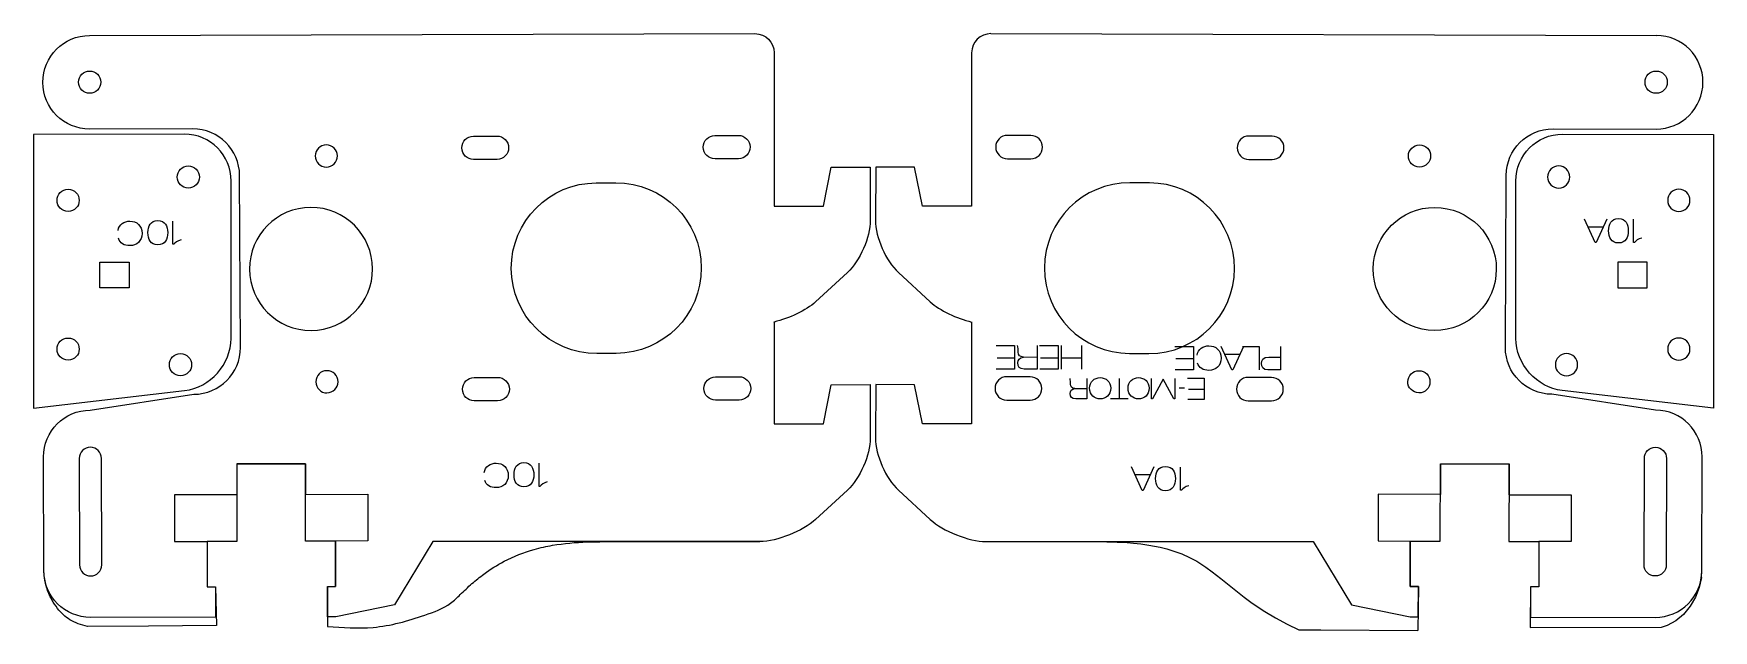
# Model space of a CAD drawing. Extents: x -1354 to 0, y -305 to 752.
# Drawn here: x -831.3 to -615.6, y 215.2 to 291.9 of the extents above; entities that cross this region are included whole.
import ezdxf

# ---------------------------------------------------------------- set-up
doc = ezdxf.new("R2010")
doc.units = 0
doc.layers.get('0').update_dxf_attribs({"true_color": 0xffffff})
for name, color, linetype, true_color in [('CHANGED_PARTS', 3, 'Continuous', 0x00ff00), ('CUTS', 1, 'Continuous', 0xff0000), ('ORIGIONAL_PARTS_THAT_WERE_', 6, 'Continuous', 0xff00ff), ('TEXT', 5, 'Continuous', 0x0000ff)]:
    doc.layers.add(name, color=color, linetype=linetype, true_color=true_color)

msp = doc.modelspace()

# ---------------------------------------------------------------- linework, layer by layer
for p, q in [((-824.15, 291.64), (-738.71, 291.87)), ((-708.41, 291.87), (-622.96, 291.64))]:
    msp.add_line(p, q)
at = {"layer": 'CHANGED_PARTS', "color": 3, "true_color": 0x00ff00}
for p, q in [((-805.23, 236.61), (-796.43, 236.64)), ((-805.23, 236.61), (-805.23, 232.66)), ((-796.43, 236.64), (-796.43, 232.7)), ((-650.68, 236.63), (-650.69, 232.69)), ((-650.68, 236.63), (-641.89, 236.61)), ((-641.89, 236.61), (-641.89, 232.66)), ((-805.23, 232.66), (-813.23, 232.64)), ((-813.23, 232.64), (-813.22, 226.64)), ((-796.43, 232.7), (-788.43, 232.72)), ((-788.43, 232.72), (-788.42, 226.72)), ((-658.69, 232.72), (-658.7, 226.72)), ((-650.69, 232.69), (-658.69, 232.72)), ((-641.89, 232.66), (-633.89, 232.63)), ((-633.89, 232.63), (-633.9, 226.64)), ((-813.22, 226.64), (-809.04, 226.65)), ((-809.04, 226.65), (-809.04, 220.81)), ((-788.42, 226.72), (-792.56, 226.7)), ((-792.56, 226.7), (-792.56, 220.85)), ((-758.6, 226.61), (-738.06, 226.63)), ((-709.05, 226.63), (-693.54, 226.62)), ((-693.54, 226.62), (-690.9, 226.5)), ((-690.9, 226.5), (-690.09, 226.43)), ((-658.7, 226.72), (-654.56, 226.7)), ((-654.56, 226.7), (-654.56, 220.86)), ((-633.9, 226.64), (-638.07, 226.65)), ((-638.07, 226.65), (-638.07, 220.81)), ((-690.09, 226.43), (-689.16, 226.34)), ((-689.16, 226.34), (-688.11, 226.19)), ((-688.11, 226.19), (-686.69, 225.91)), ((-686.69, 225.91), (-685.82, 225.7)), ((-685.82, 225.7), (-683.89, 225.06)), ((-683.89, 225.06), (-682.89, 224.6)), ((-682.89, 224.6), (-681.95, 224.1)), ((-681.95, 224.1), (-680.8, 223.35)), ((-680.8, 223.35), (-679.98, 222.75)), ((-679.98, 222.75), (-678.89, 221.89)), ((-617.17, 222.04), (-617.11, 222.88)), ((-809.04, 220.81), (-807.99, 220.81)), ((-807.99, 220.81), (-807.86, 215.85)), ((-793.59, 220.83), (-793.61, 215.73)), ((-792.56, 220.85), (-793.59, 220.83)), ((-678.89, 221.89), (-675.89, 219.49)), ((-654.56, 220.86), (-653.52, 220.85)), ((-653.52, 220.85), (-653.57, 215.23)), ((-639.12, 220.81), (-639.17, 215.59)), ((-638.07, 220.81), (-639.12, 220.81)), ((-617.45, 220.76), (-617.95, 219.5)), ((-617.17, 222.04), (-617.45, 220.76)), ((-675.89, 219.49), (-674.84, 218.72)), ((-674.84, 218.72), (-673.25, 217.66)), ((-618.63, 218.33), (-619.48, 217.29)), ((-617.95, 219.5), (-618.63, 218.33)), ((-816.56, 215.78), (-824.4, 215.74)), ((-807.86, 215.85), (-816.56, 215.78)), ((-673.25, 217.66), (-671.88, 216.85)), ((-671.88, 216.85), (-670.37, 216.03)), ((-670.37, 216.03), (-668.88, 215.3)), ((-621.56, 215.85), (-622.35, 215.62)), ((-620.46, 216.45), (-621.56, 215.85)), ((-619.48, 217.29), (-620.46, 216.45)), ((-668.88, 215.3), (-666.06, 215.29)), ((-666.06, 215.29), (-653.57, 215.23)), ((-622.35, 215.62), (-639.15, 215.58))]:
    msp.add_line(p, q, dxfattribs=at)
at = {"layer": 'CHANGED_PARTS'}
msp.add_line((-829.99, 222.45), (-830.01, 222.88), dxfattribs=at)
at = {"layer": 'CHANGED_PARTS', "color": 3, "true_color": 0x00ff00}
for points, knots in [([(-793.61, 215.73), (-791.64, 215.59), (-787.38, 215.28), (-782.1, 216.78), (-778.23, 218.22), (-776.44, 219.92), (-775.09, 221.24), (-773.23, 222.72), (-770.63, 224.37), (-767.61, 225.55), (-764.02, 226.34), (-761.18, 226.59), (-759.14, 226.61), (-758.6, 226.61)], [0, 0, 0, 0, 5.875427, 12.707763, 16.361945, 17.995967, 20.0759, 22.036762, 25.11717, 29.265572, 31.675807, 36.152851, 37.779355, 37.779355, 37.779355, 37.779355]), ([(-824.4, 215.74), (-825.2, 215.95), (-826.7, 216.36), (-828.12, 217.82), (-829.08, 219.26), (-829.74, 220.74), (-829.91, 221.89), (-829.99, 222.45)], [0, 0, 0, 0, 2.433095, 4.57217, 5.897493, 7.664195, 9.361944, 9.361944, 9.361944, 9.361944])]:
    msp.add_open_spline(points, degree=3, knots=knots, dxfattribs=at)
at = {"layer": 'CUTS', "color": 1, "true_color": 0xff0000}
for points in [[(-736.23, 289.41), (-736.23, 269.71), (-729.9, 269.71), (-728.92, 274.72), (-723.92, 274.74), (-723.9, 267.9)], [(-710.88, 289.41), (-710.88, 269.71), (-717.21, 269.71), (-718.2, 274.72), (-723.2, 274.74), (-723.22, 267.9)], [(-811.96, 278.96), (-831.33, 278.9), (-831.33, 243.79), (-811.93, 246.03)], [(-810.89, 279.64), (-824.12, 279.62)], [(-774.84, 278.71), (-771.83, 278.72), (-771.83, 278.72)], [(-743.84, 278.79), (-740.83, 278.8), (-740.83, 278.8)], [(-703.28, 278.79), (-706.29, 278.8), (-706.29, 278.8)], [(-672.28, 278.71), (-675.29, 278.72), (-675.29, 278.72)], [(-636.23, 279.64), (-623, 279.62)], [(-635.01, 278.96), (-615.63, 278.9), (-615.63, 243.79), (-635.04, 246.03)], [(-771.82, 275.72), (-774.83, 275.71)], [(-740.82, 275.8), (-743.83, 275.79)], [(-706.29, 275.8), (-703.28, 275.79)], [(-675.29, 275.72), (-672.28, 275.71)], [(-805.97, 252.73), (-805.97, 272.94), (-805.97, 272.94)], [(-805.97, 252.73), (-805.97, 272.94), (-805.97, 272.94)], [(-804.77, 251.56), (-804.87, 273.66)], [(-759.07, 272.7), (-756.57, 272.71), (-756.57, 272.71)], [(-688.05, 272.7), (-690.55, 272.71), (-690.55, 272.71)], [(-642.34, 251.56), (-642.24, 273.66)], [(-641, 252.73), (-641, 272.94), (-641, 272.94)], [(-641, 252.73), (-641, 272.94), (-641, 272.94)], [(-822.84, 261.82), (-822.84, 262.54), (-819.04, 262.54), (-819.04, 259.24), (-822.84, 259.24), (-822.84, 261.82), (-822.84, 261.82)], [(-726.83, 261.19), (-730.92, 257.43)], [(-720.29, 261.19), (-716.2, 257.43)], [(-624.12, 261.82), (-624.12, 262.54), (-627.92, 262.54), (-627.92, 259.24), (-624.12, 259.24), (-624.12, 261.82), (-624.12, 261.82)], [(-736.23, 254.83), (-736.23, 254.84), (-736.23, 241.76), (-729.9, 241.76), (-728.92, 246.78), (-723.92, 246.79), (-723.9, 239.95)], [(-710.89, 254.83), (-710.88, 254.84), (-710.88, 241.76), (-717.21, 241.76), (-718.2, 246.78), (-723.2, 246.79), (-723.22, 239.95)], [(-756.51, 250.81), (-759.01, 250.8)], [(-690.61, 250.81), (-688.11, 250.8)], [(-774.75, 247.71), (-771.75, 247.72), (-771.75, 247.72)], [(-743.76, 247.79), (-740.75, 247.8), (-740.75, 247.8)], [(-703.36, 247.79), (-706.37, 247.8), (-706.37, 247.8)], [(-672.36, 247.71), (-675.37, 247.72), (-675.37, 247.72)], [(-824.06, 243.51), (-810.76, 245.55)], [(-771.74, 244.72), (-774.75, 244.71)], [(-740.74, 244.8), (-743.75, 244.79)], [(-706.38, 244.8), (-703.37, 244.79)], [(-675.38, 244.72), (-672.37, 244.71)], [(-623.05, 243.51), (-636.36, 245.55)], [(-830.01, 222.88), (-830.05, 237.5)], [(-825.46, 237.31), (-825.43, 223.64), (-825.43, 223.64)], [(-822.57, 223.65), (-822.61, 237.32)], [(-624.54, 223.65), (-624.5, 237.32)], [(-621.65, 237.31), (-621.69, 223.65), (-621.69, 223.65)], [(-617.11, 222.88), (-617.07, 237.5)], [(-726.83, 233.24), (-730.92, 229.48)], [(-720.29, 233.24), (-716.2, 229.48)]]:
    msp.add_lwpolyline(points, dxfattribs=at)
for points in [[(-830.14, 285.61), (-830.15, 288.92), (-827.47, 291.63), (-824.15, 291.64)], [(-738.71, 291.87), (-737.34, 291.87), (-736.24, 290.77), (-736.23, 289.41)], [(-708.41, 291.87), (-709.77, 291.87), (-710.88, 290.77), (-710.88, 289.41)], [(-616.98, 285.61), (-616.97, 288.92), (-619.65, 291.63), (-622.96, 291.64)], [(-825.55, 285.64), (-825.55, 286.43), (-824.91, 287.06), (-824.13, 287.06)], [(-824.13, 287.06), (-823.34, 287.06), (-822.7, 286.43), (-822.7, 285.64)], [(-624.41, 285.64), (-624.41, 286.43), (-623.78, 287.06), (-622.99, 287.06)], [(-622.99, 287.06), (-622.2, 287.06), (-621.56, 286.43), (-621.56, 285.64)], [(-824.12, 279.62), (-827.43, 279.61), (-830.13, 282.29), (-830.14, 285.61)], [(-824.13, 284.21), (-824.91, 284.21), (-825.55, 284.85), (-825.55, 285.64)], [(-822.7, 285.64), (-822.7, 284.85), (-823.34, 284.21), (-824.13, 284.21)], [(-622.99, 284.21), (-623.78, 284.21), (-624.41, 284.85), (-624.41, 285.64)], [(-623, 279.62), (-619.68, 279.61), (-616.99, 282.29), (-616.98, 285.61)], [(-621.56, 285.64), (-621.56, 284.85), (-622.2, 284.21), (-622.99, 284.21)], [(-805.97, 272.94), (-805.96, 276.26), (-808.64, 278.95), (-811.96, 278.96)], [(-804.87, 273.66), (-804.88, 276.97), (-807.58, 279.65), (-810.89, 279.64)], [(-776.33, 277.2), (-776.34, 278.03), (-775.67, 278.71), (-774.84, 278.71)], [(-771.83, 278.72), (-771, 278.72), (-770.33, 278.05), (-770.33, 277.22)], [(-745.34, 277.29), (-745.34, 278.12), (-744.67, 278.79), (-743.84, 278.79)], [(-740.83, 278.8), (-740, 278.81), (-739.33, 278.13), (-739.33, 277.31)], [(-706.29, 278.8), (-707.11, 278.81), (-707.79, 278.14), (-707.79, 277.31)], [(-701.78, 277.29), (-701.78, 278.12), (-702.45, 278.79), (-703.28, 278.79)], [(-675.29, 278.72), (-676.11, 278.72), (-676.79, 278.05), (-676.79, 277.22)], [(-670.78, 277.21), (-670.78, 278.03), (-671.45, 278.71), (-672.28, 278.71)], [(-642.24, 273.66), (-642.23, 276.97), (-639.54, 279.65), (-636.23, 279.64)], [(-641, 272.94), (-641, 276.26), (-638.32, 278.95), (-635.01, 278.96)], [(-793.75, 277.59), (-794.53, 277.58), (-795.17, 276.95), (-795.17, 276.16)], [(-795.17, 276.16), (-795.17, 275.37), (-794.53, 274.74), (-793.74, 274.74)], [(-792.32, 276.17), (-792.32, 276.95), (-792.96, 277.59), (-793.75, 277.59)], [(-793.74, 274.74), (-792.95, 274.74), (-792.32, 275.38), (-792.32, 276.17)], [(-774.83, 275.71), (-775.66, 275.71), (-776.33, 276.38), (-776.33, 277.2)], [(-770.33, 277.22), (-770.32, 276.39), (-770.99, 275.72), (-771.82, 275.72)], [(-743.83, 275.79), (-744.66, 275.79), (-745.33, 276.46), (-745.34, 277.29)], [(-739.33, 277.31), (-739.32, 276.48), (-739.99, 275.8), (-740.82, 275.8)], [(-707.79, 277.31), (-707.79, 276.48), (-707.12, 275.81), (-706.29, 275.8)], [(-703.28, 275.79), (-702.46, 275.79), (-701.78, 276.46), (-701.78, 277.29)], [(-676.79, 277.22), (-676.79, 276.39), (-676.12, 275.72), (-675.29, 275.72)], [(-672.28, 275.71), (-671.46, 275.71), (-670.78, 276.38), (-670.78, 277.21)], [(-654.8, 276.17), (-654.79, 276.95), (-654.15, 277.59), (-653.37, 277.59)], [(-653.38, 274.74), (-654.16, 274.74), (-654.8, 275.38), (-654.8, 276.17)], [(-651.95, 276.16), (-651.95, 275.37), (-652.59, 274.74), (-653.38, 274.74)], [(-653.37, 277.59), (-652.58, 277.59), (-651.95, 276.95), (-651.95, 276.16)], [(-812.89, 273.45), (-812.89, 274.24), (-812.26, 274.88), (-811.47, 274.88)], [(-811.47, 274.88), (-810.68, 274.88), (-810.04, 274.24), (-810.04, 273.45)], [(-635.49, 274.88), (-636.28, 274.88), (-636.92, 274.24), (-636.92, 273.45)], [(-634.07, 273.45), (-634.07, 274.24), (-634.7, 274.88), (-635.49, 274.88)], [(-828.32, 270.45), (-828.32, 271.24), (-827.68, 271.88), (-826.89, 271.88)], [(-826.89, 271.88), (-826.1, 271.88), (-825.47, 271.24), (-825.47, 270.45)], [(-811.47, 272.03), (-812.26, 272.03), (-812.89, 272.67), (-812.89, 273.45)], [(-810.04, 273.45), (-810.04, 272.67), (-810.68, 272.03), (-811.47, 272.03)], [(-769.99, 261.72), (-770.01, 267.77), (-765.12, 272.69), (-759.07, 272.7)], [(-756.57, 272.71), (-750.52, 272.73), (-745.6, 267.84), (-745.59, 261.79)], [(-690.55, 272.71), (-696.6, 272.73), (-701.51, 267.84), (-701.53, 261.79)], [(-677.13, 261.72), (-677.11, 267.77), (-682, 272.69), (-688.05, 272.7)], [(-636.92, 273.45), (-636.92, 272.67), (-636.28, 272.03), (-635.49, 272.03)], [(-635.49, 272.03), (-634.7, 272.03), (-634.07, 272.67), (-634.07, 273.45)], [(-620.07, 271.88), (-620.86, 271.88), (-621.5, 271.24), (-621.5, 270.45)], [(-618.65, 270.45), (-618.65, 271.24), (-619.28, 271.88), (-620.07, 271.88)], [(-826.89, 269.03), (-827.68, 269.03), (-828.32, 269.67), (-828.32, 270.45)], [(-825.47, 270.45), (-825.47, 269.67), (-826.1, 269.03), (-826.89, 269.03)], [(-621.5, 270.45), (-621.5, 269.67), (-620.86, 269.03), (-620.07, 269.03)], [(-620.07, 269.03), (-619.28, 269.03), (-618.65, 269.67), (-618.65, 270.45)], [(-795.73, 269.55), (-800.09, 269.54), (-803.62, 265.99), (-803.6, 261.63)], [(-787.8, 261.67), (-787.82, 266.04), (-791.36, 269.56), (-795.73, 269.55)], [(-723.9, 267.9), (-723.89, 265.7), (-725.21, 262.68), (-726.83, 261.19)], [(-723.22, 267.9), (-723.22, 265.7), (-721.9, 262.68), (-720.29, 261.19)], [(-659.31, 261.67), (-659.3, 266.04), (-655.75, 269.56), (-651.39, 269.55)], [(-651.39, 269.55), (-647.03, 269.54), (-643.5, 265.99), (-643.51, 261.63)], [(-803.6, 261.63), (-803.59, 257.27), (-800.05, 253.74), (-795.68, 253.75)], [(-795.68, 253.75), (-791.32, 253.76), (-787.79, 257.31), (-787.8, 261.67)], [(-759.01, 250.8), (-765.06, 250.78), (-769.97, 255.67), (-769.99, 261.72)], [(-745.59, 261.79), (-745.57, 255.74), (-750.46, 250.83), (-756.51, 250.81)], [(-701.53, 261.79), (-701.54, 255.74), (-696.66, 250.83), (-690.61, 250.81)], [(-688.11, 250.8), (-682.06, 250.78), (-677.14, 255.67), (-677.13, 261.72)], [(-651.43, 253.75), (-655.8, 253.76), (-659.32, 257.31), (-659.31, 261.67)], [(-643.51, 261.63), (-643.52, 257.27), (-647.07, 253.74), (-651.43, 253.75)], [(-730.92, 257.43), (-732.12, 256.32), (-734.36, 255.29), (-736.23, 254.83)], [(-716.2, 257.43), (-714.99, 256.32), (-712.76, 255.29), (-710.89, 254.83)], [(-828.32, 251.35), (-828.32, 252.14), (-827.68, 252.78), (-826.89, 252.78)], [(-826.89, 252.78), (-826.1, 252.78), (-825.47, 252.14), (-825.47, 251.35)], [(-811.93, 246.03), (-808.65, 246.41), (-805.97, 249.43), (-805.97, 252.73)], [(-635.04, 246.03), (-638.31, 246.41), (-641, 249.43), (-641, 252.73)], [(-620.07, 252.78), (-620.86, 252.78), (-621.5, 252.14), (-621.5, 251.35)], [(-618.65, 251.35), (-618.65, 252.14), (-619.28, 252.78), (-620.07, 252.78)], [(-826.89, 249.93), (-827.68, 249.93), (-828.32, 250.57), (-828.32, 251.35)], [(-825.47, 251.35), (-825.47, 250.57), (-826.1, 249.93), (-826.89, 249.93)], [(-813.89, 249.35), (-813.89, 250.14), (-813.26, 250.78), (-812.47, 250.78)], [(-812.47, 250.78), (-811.68, 250.78), (-811.04, 250.14), (-811.04, 249.35)], [(-810.76, 245.55), (-807.44, 245.56), (-804.76, 248.25), (-804.77, 251.56)], [(-636.36, 245.55), (-639.67, 245.56), (-642.35, 248.25), (-642.34, 251.56)], [(-634.49, 250.78), (-635.28, 250.78), (-635.92, 250.14), (-635.92, 249.35)], [(-633.07, 249.35), (-633.07, 250.14), (-633.7, 250.78), (-634.49, 250.78)], [(-621.5, 251.35), (-621.5, 250.57), (-620.86, 249.93), (-620.07, 249.93)], [(-620.07, 249.93), (-619.28, 249.93), (-618.65, 250.57), (-618.65, 251.35)], [(-812.47, 247.93), (-813.26, 247.93), (-813.89, 248.57), (-813.89, 249.35)], [(-811.04, 249.35), (-811.04, 248.57), (-811.68, 247.93), (-812.47, 247.93)], [(-793.67, 248.58), (-794.46, 248.58), (-795.09, 247.94), (-795.09, 247.15)], [(-792.24, 247.16), (-792.24, 247.95), (-792.88, 248.58), (-793.67, 248.58)], [(-654.88, 247.16), (-654.87, 247.95), (-654.23, 248.59), (-653.45, 248.58)], [(-653.45, 248.58), (-652.66, 248.58), (-652.02, 247.94), (-652.03, 247.15)], [(-635.92, 249.35), (-635.92, 248.57), (-635.28, 247.93), (-634.49, 247.93)], [(-634.49, 247.93), (-633.7, 247.93), (-633.07, 248.57), (-633.07, 249.35)], [(-795.09, 247.15), (-795.09, 246.37), (-794.45, 245.73), (-793.66, 245.73)], [(-793.66, 245.73), (-792.87, 245.74), (-792.24, 246.37), (-792.24, 247.16)], [(-776.25, 246.2), (-776.25, 247.03), (-775.58, 247.71), (-774.75, 247.71)], [(-774.75, 244.71), (-775.58, 244.71), (-776.25, 245.38), (-776.25, 246.2)], [(-771.75, 247.72), (-770.92, 247.72), (-770.24, 247.05), (-770.24, 246.22)], [(-770.24, 246.22), (-770.24, 245.39), (-770.91, 244.72), (-771.74, 244.72)], [(-745.25, 246.29), (-745.25, 247.12), (-744.58, 247.79), (-743.76, 247.79)], [(-743.75, 244.79), (-744.58, 244.79), (-745.25, 245.46), (-745.25, 246.29)], [(-740.75, 247.8), (-739.92, 247.81), (-739.24, 247.13), (-739.24, 246.31)], [(-739.24, 246.31), (-739.24, 245.48), (-739.91, 244.8), (-740.74, 244.8)], [(-707.87, 246.31), (-707.88, 245.48), (-707.21, 244.8), (-706.38, 244.8)], [(-706.37, 247.8), (-707.2, 247.81), (-707.87, 247.14), (-707.87, 246.31)], [(-703.37, 244.79), (-702.54, 244.79), (-701.87, 245.46), (-701.86, 246.29)], [(-701.86, 246.29), (-701.86, 247.12), (-702.53, 247.79), (-703.36, 247.79)], [(-676.87, 246.22), (-676.88, 245.39), (-676.21, 244.72), (-675.38, 244.72)], [(-675.37, 247.72), (-676.2, 247.72), (-676.87, 247.05), (-676.87, 246.22)], [(-672.37, 244.71), (-671.54, 244.71), (-670.87, 245.38), (-670.86, 246.21)], [(-670.86, 246.21), (-670.86, 247.03), (-671.53, 247.71), (-672.36, 247.71)], [(-653.45, 245.73), (-654.24, 245.74), (-654.88, 246.38), (-654.88, 247.16)], [(-652.03, 247.15), (-652.03, 246.37), (-652.67, 245.73), (-653.45, 245.73)], [(-830.05, 237.5), (-830.06, 240.81), (-827.38, 243.5), (-824.06, 243.51)], [(-617.07, 237.5), (-617.06, 240.81), (-619.74, 243.5), (-623.05, 243.51)], [(-723.9, 239.95), (-723.89, 237.75), (-725.21, 234.73), (-726.83, 233.24)], [(-723.22, 239.95), (-723.22, 237.75), (-721.9, 234.73), (-720.29, 233.24)], [(-824.04, 238.74), (-824.83, 238.73), (-825.46, 238.1), (-825.46, 237.31)], [(-822.61, 237.32), (-822.61, 238.1), (-823.25, 238.74), (-824.04, 238.74)], [(-624.5, 237.32), (-624.5, 238.1), (-623.86, 238.74), (-623.07, 238.74)], [(-623.07, 238.74), (-622.29, 238.73), (-621.65, 238.1), (-621.65, 237.31)], [(-730.92, 229.48), (-732.54, 227.99), (-735.86, 226.64), (-738.06, 226.63)], [(-716.2, 229.48), (-714.58, 227.99), (-711.25, 226.64), (-709.05, 226.63)], [(-825.43, 223.64), (-825.42, 222.86), (-824.78, 222.22), (-824, 222.22)], [(-824, 222.22), (-823.21, 222.23), (-822.57, 222.87), (-822.57, 223.65)], [(-623.12, 222.22), (-623.91, 222.23), (-624.54, 222.87), (-624.54, 223.65)], [(-621.69, 223.65), (-621.69, 222.86), (-622.33, 222.22), (-623.12, 222.22)]]:
    msp.add_open_spline(points, degree=3, dxfattribs=at)
at = {"layer": 'ORIGIONAL_PARTS_THAT_WERE_', "color": 6, "true_color": 0xff00ff}
for points in [[(-738.06, 226.63), (-780.08, 226.63), (-785, 218.5), (-792.53, 216.98), (-793.58, 216.98), (-793.59, 220.85), (-792.56, 220.85), (-792.56, 226.7), (-792.56, 226.7), (-796.42, 226.69), (-796.43, 236.64), (-798.5, 236.63), (-798.5, 236.63), (-803.16, 236.62), (-803.16, 236.62), (-805.23, 236.61), (-805.22, 226.66), (-809.04, 226.65), (-809.04, 226.65), (-809.04, 220.81), (-807.99, 220.81), (-807.98, 216.94), (-823.99, 216.9)], [(-709.05, 226.63), (-667.03, 226.63), (-662.12, 218.5), (-654.58, 216.98), (-653.53, 216.98), (-653.52, 220.85), (-654.56, 220.85), (-654.56, 226.7), (-654.56, 226.7), (-650.7, 226.69), (-650.68, 236.64), (-648.61, 236.63), (-648.61, 236.63), (-643.95, 236.62), (-643.95, 236.62), (-641.88, 236.61), (-641.9, 226.66), (-638.07, 226.65), (-638.07, 226.65), (-638.07, 220.81), (-639.12, 220.81), (-639.13, 216.94), (-623.12, 216.9)]]:
    msp.add_lwpolyline(points, dxfattribs=at)
for points in [[(-823.99, 216.9), (-827.3, 216.89), (-830, 219.57), (-830.01, 222.88)], [(-623.12, 216.9), (-619.81, 216.89), (-617.12, 219.57), (-617.11, 222.88)]]:
    msp.add_open_spline(points, degree=3, dxfattribs=at)
at = {"layer": 'TEXT', "color": 5, "true_color": 0x0000ff}
for points in [[(-813.33, 264.82), (-813.44, 264.82), (-813.44, 267.79)], [(-629.3, 268.05), (-630.7, 265.04), (-630.81, 265.04), (-632.19, 268.06)], [(-625.77, 265.06), (-625.88, 265.06), (-625.88, 268.04)], [(-631.73, 267.06), (-629.76, 267.06)], [(-707.73, 251.81), (-705.36, 251.81), (-705.36, 248.79), (-707.71, 248.79)], [(-704.24, 250.34), (-704.23, 250.34), (-702.46, 250.35)], [(-702.46, 251.81), (-702.46, 248.79), (-704.12, 248.79)], [(-702.16, 251.81), (-699.78, 251.81), (-699.78, 248.79), (-702.13, 248.79)], [(-699.35, 248.79), (-699.35, 251.81)], [(-696.76, 251.81), (-696.76, 248.79)], [(-684.78, 251.71), (-682.4, 251.71), (-682.4, 248.69), (-684.75, 248.69)], [(-675.96, 251.71), (-677.35, 248.69), (-677.46, 248.69), (-678.84, 251.71)], [(-678.38, 250.71), (-676.41, 250.71)], [(-676.1, 251.71), (-673.98, 251.71), (-673.98, 248.69)], [(-671.22, 251.71), (-671.22, 248.69), (-672.84, 248.69)], [(-672.72, 250.34), (-671.22, 250.34)], [(-705.36, 250.2), (-707.61, 250.2)], [(-699.78, 250.2), (-702.04, 250.2)], [(-696.76, 250.2), (-699.35, 250.2)], [(-682.4, 250.1), (-684.65, 250.1)], [(-697.61, 246.3), (-697.61, 246.3), (-696.07, 246.31)], [(-696.07, 247.58), (-696.07, 244.96), (-697.51, 244.96)], [(-691.94, 247.58), (-691.94, 244.96)], [(-684.77, 247.58), (-684.77, 244.96), (-684.9, 244.96), (-686.27, 247.5), (-686.28, 247.5), (-687.65, 244.96), (-687.77, 244.96), (-687.77, 247.58)], [(-683.54, 246.33), (-684.24, 246.33)], [(-683.16, 247.64), (-681.01, 247.64), (-681.01, 244.9), (-683.14, 244.9)], [(-681.01, 246.17), (-683.05, 246.17)], [(-690.8, 244.96), (-693.06, 244.96)], [(-766.31, 233.73), (-766.42, 233.73), (-766.42, 236.71)], [(-687.47, 236.23), (-688.87, 233.21), (-688.98, 233.21), (-690.36, 236.23)], [(-689.9, 235.24), (-687.92, 235.23)], [(-683.94, 233.23), (-684.05, 233.23), (-684.05, 236.21)]]:
    msp.add_lwpolyline(points, dxfattribs=at)
for points in [[(-820.48, 266.58), (-820.39, 267.39), (-819.66, 267.79), (-818.96, 267.79)], [(-818.96, 267.79), (-818.1, 267.79), (-817.4, 267.21), (-817.4, 266.22)], [(-816.64, 266.31), (-816.64, 267.14), (-816.31, 267.86), (-815.38, 267.86)], [(-815.38, 267.86), (-814.45, 267.86), (-814.11, 267.14), (-814.11, 266.31)], [(-629.09, 266.55), (-629.09, 267.39), (-628.75, 268.11), (-627.82, 268.11)], [(-627.82, 268.11), (-626.89, 268.11), (-626.56, 267.39), (-626.56, 266.55)], [(-818.96, 264.64), (-819.68, 264.64), (-820.25, 264.93), (-820.41, 265.59)], [(-817.4, 266.22), (-817.4, 265.22), (-818.1, 264.64), (-818.96, 264.64)], [(-815.38, 264.75), (-816.31, 264.75), (-816.64, 265.47), (-816.64, 266.31)], [(-814.11, 266.31), (-814.11, 265.47), (-814.45, 264.75), (-815.38, 264.75)], [(-812.39, 265.38), (-812.85, 265.26), (-813.15, 265.02), (-813.33, 264.82)], [(-627.82, 264.99), (-628.75, 264.99), (-629.09, 265.71), (-629.09, 266.55)], [(-626.56, 266.55), (-626.56, 265.71), (-626.89, 264.99), (-627.82, 264.99)], [(-624.83, 265.62), (-625.29, 265.51), (-625.59, 265.27), (-625.77, 265.06)], [(-704.9, 250.98), (-704.9, 251.09), (-704.91, 251.69), (-704.97, 251.81)], [(-704.96, 249.62), (-704.96, 249.9), (-704.76, 250.31), (-704.24, 250.34)], [(-704.23, 250.34), (-704.7, 250.35), (-704.9, 250.56), (-704.9, 250.98)], [(-681.93, 250.57), (-681.84, 251.37), (-681.11, 251.78), (-680.41, 251.78)], [(-680.41, 251.78), (-679.55, 251.78), (-678.85, 251.2), (-678.85, 250.2)], [(-673.68, 249.52), (-673.68, 249.92), (-673.47, 250.34), (-672.72, 250.34)], [(-704.12, 248.79), (-704.73, 248.79), (-704.96, 249.08), (-704.96, 249.62)], [(-680.41, 248.62), (-681.13, 248.62), (-681.69, 248.92), (-681.86, 249.57)], [(-678.85, 250.2), (-678.85, 249.2), (-679.55, 248.62), (-680.41, 248.62)], [(-672.84, 248.69), (-673.48, 248.69), (-673.68, 249.06), (-673.68, 249.52)], [(-698.18, 246.85), (-698.18, 246.95), (-698.19, 247.47), (-698.24, 247.58)], [(-698.23, 245.67), (-698.23, 245.92), (-698.06, 246.27), (-697.61, 246.3)], [(-697.61, 246.3), (-698.01, 246.31), (-698.18, 246.5), (-698.18, 246.85)], [(-695.73, 246.33), (-695.73, 247.19), (-695.12, 247.69), (-694.37, 247.69)], [(-694.37, 244.96), (-695.12, 244.96), (-695.73, 245.46), (-695.73, 246.33)], [(-694.37, 247.69), (-693.63, 247.69), (-693.02, 247.19), (-693.02, 246.33)], [(-693.02, 246.33), (-693.02, 245.46), (-693.63, 244.96), (-694.37, 244.96)], [(-690.8, 246.33), (-690.8, 247.19), (-690.19, 247.69), (-689.45, 247.69)], [(-689.45, 244.96), (-690.19, 244.96), (-690.8, 245.46), (-690.8, 246.33)], [(-689.45, 247.69), (-688.7, 247.69), (-688.09, 247.19), (-688.09, 246.33)], [(-688.09, 246.33), (-688.09, 245.46), (-688.7, 244.96), (-689.45, 244.96)], [(-697.51, 244.96), (-698.03, 244.96), (-698.23, 245.21), (-698.23, 245.67)], [(-773.46, 235.5), (-773.37, 236.31), (-772.64, 236.71), (-771.95, 236.71)], [(-771.95, 236.71), (-771.08, 236.71), (-770.38, 236.13), (-770.38, 235.13)], [(-770.38, 235.13), (-770.38, 234.14), (-771.08, 233.56), (-771.95, 233.56)], [(-769.63, 235.22), (-769.63, 236.06), (-769.29, 236.78), (-768.36, 236.78)], [(-768.36, 233.67), (-769.29, 233.67), (-769.63, 234.39), (-769.63, 235.22)], [(-768.36, 236.78), (-767.43, 236.78), (-767.1, 236.06), (-767.1, 235.22)], [(-767.1, 235.22), (-767.1, 234.39), (-767.43, 233.67), (-768.36, 233.67)], [(-687.25, 234.72), (-687.25, 235.56), (-686.92, 236.28), (-685.99, 236.28)], [(-685.99, 236.28), (-685.06, 236.28), (-684.72, 235.56), (-684.72, 234.72)], [(-771.95, 233.56), (-772.66, 233.56), (-773.23, 233.85), (-773.39, 234.5)], [(-765.37, 234.3), (-765.83, 234.18), (-766.13, 233.94), (-766.31, 233.73)], [(-685.99, 233.17), (-686.92, 233.17), (-687.25, 233.88), (-687.25, 234.72)], [(-684.72, 234.72), (-684.72, 233.88), (-685.06, 233.17), (-685.99, 233.17)], [(-683, 233.8), (-683.46, 233.68), (-683.76, 233.44), (-683.94, 233.23)]]:
    msp.add_open_spline(points, degree=3, dxfattribs=at)

doc.saveas('drawing.dxf')
